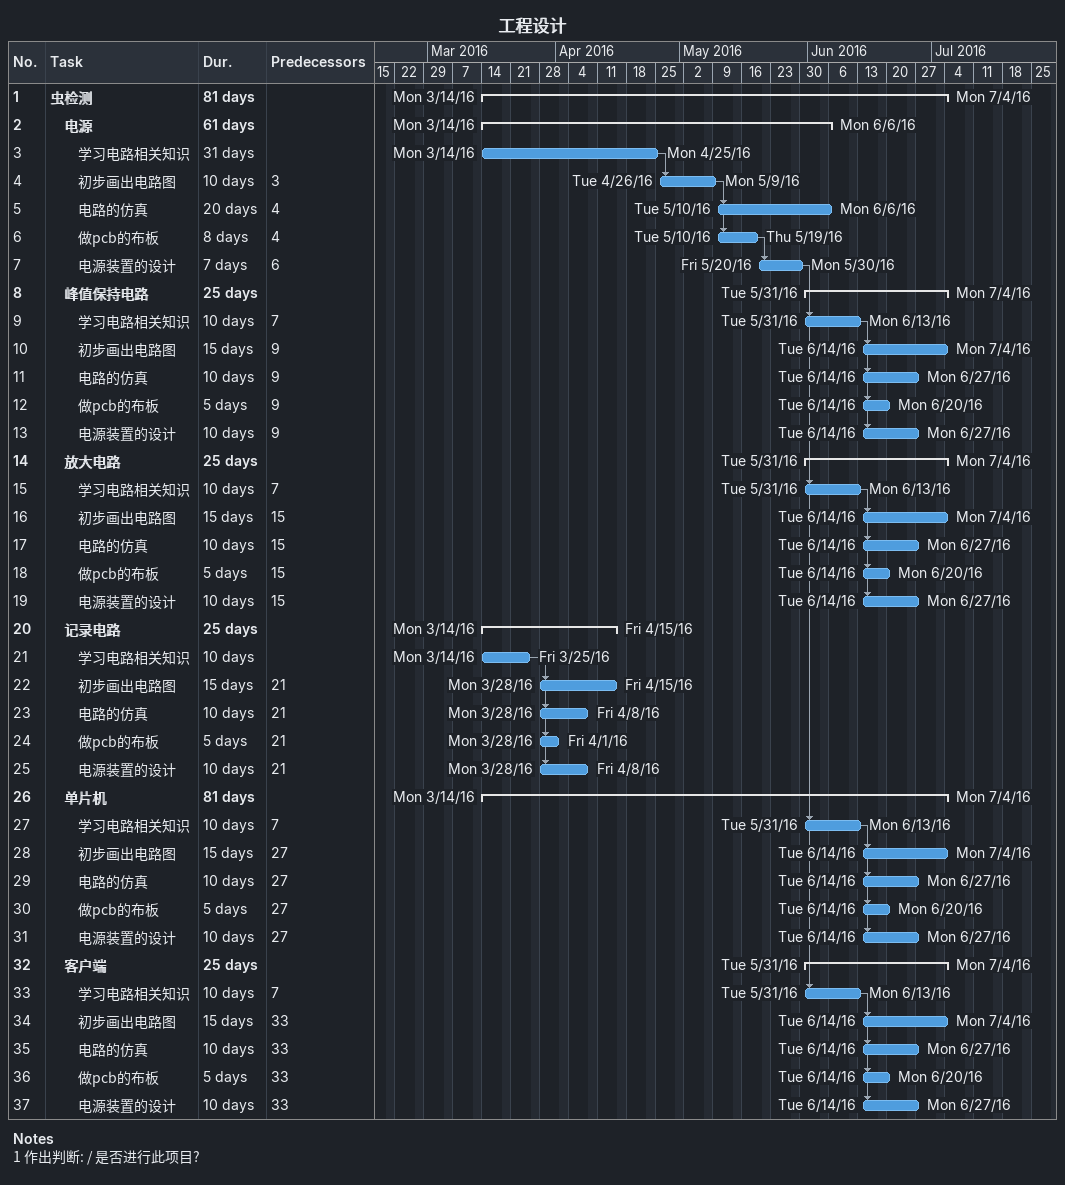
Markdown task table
工程设计

| ID | Level | Task | Duration | Start | Finish | Predecessors |
|---|---|---|---|---|---|---|
| 1 | 1 | **虫检测** | 81d | 2016-03-14 | 2016-07-04 |  |
| 2 | 2 | **电源** | 61d | 2016-03-14 | 2016-06-06 |  |
| 3 | 3 | 学习电路相关知识 | 31d | 2016-03-14 | 2016-04-25 |  |
| 4 | 3 | 初步画出电路图 | 10d | 2016-04-26 | 2016-05-09 | 3 |
| 5 | 3 | 电路的仿真 | 20d | 2016-05-10 | 2016-06-06 | 4 |
| 6 | 3 | 做pcb的布板 | 8d | 2016-05-10 | 2016-05-19 | 4 |
| 7 | 3 | 电源装置的设计 | 7d | 2016-05-20 | 2016-05-30 | 6 |
| 8 | 2 | **峰值保持电路** | 25d | 2016-05-31 | 2016-07-04 |  |
| 9 | 3 | 学习电路相关知识 | 10d | 2016-05-31 | 2016-06-13 | 7 |
| 10 | 3 | 初步画出电路图 | 15d | 2016-06-14 | 2016-07-04 | 9 |
| 11 | 3 | 电路的仿真 | 10d | 2016-06-14 | 2016-06-27 | 9 |
| 12 | 3 | 做pcb的布板 | 5d | 2016-06-14 | 2016-06-20 | 9 |
| 13 | 3 | 电源装置的设计 | 10d | 2016-06-14 | 2016-06-27 | 9 |
| 14 | 2 | **放大电路** | 25d | 2016-05-31 | 2016-07-04 |  |
| 15 | 3 | 学习电路相关知识 | 10d | 2016-05-31 | 2016-06-13 | 7 |
| 16 | 3 | 初步画出电路图 | 15d | 2016-06-14 | 2016-07-04 | 15 |
| 17 | 3 | 电路的仿真 | 10d | 2016-06-14 | 2016-06-27 | 15 |
| 18 | 3 | 做pcb的布板 | 5d | 2016-06-14 | 2016-06-20 | 15 |
| 19 | 3 | 电源装置的设计 | 10d | 2016-06-14 | 2016-06-27 | 15 |
| 20 | 2 | **记录电路** | 25d | 2016-03-14 | 2016-04-15 |  |
| 21 | 3 | 学习电路相关知识 | 10d | 2016-03-14 | 2016-03-25 |  |
| 22 | 3 | 初步画出电路图 | 15d | 2016-03-28 | 2016-04-15 | 21 |
| 23 | 3 | 电路的仿真 | 10d | 2016-03-28 | 2016-04-08 | 21 |
| 24 | 3 | 做pcb的布板 | 5d | 2016-03-28 | 2016-04-01 | 21 |
| 25 | 3 | 电源装置的设计 | 10d | 2016-03-28 | 2016-04-08 | 21 |
| 26 | 2 | **单片机** | 81d | 2016-03-14 | 2016-07-04 |  |
| 27 | 3 | 学习电路相关知识 | 10d | 2016-05-31 | 2016-06-13 | 7 |
| 28 | 3 | 初步画出电路图 | 15d | 2016-06-14 | 2016-07-04 | 27 |
| 29 | 3 | 电路的仿真 | 10d | 2016-06-14 | 2016-06-27 | 27 |
| 30 | 3 | 做pcb的布板 | 5d | 2016-06-14 | 2016-06-20 | 27 |
| 31 | 3 | 电源装置的设计 | 10d | 2016-06-14 | 2016-06-27 | 27 |
| 32 | 2 | **客户端** | 25d | 2016-05-31 | 2016-07-04 |  |
| 33 | 3 | 学习电路相关知识 | 10d | 2016-05-31 | 2016-06-13 | 7 |
| 34 | 3 | 初步画出电路图 | 15d | 2016-06-14 | 2016-07-04 | 33 |
| 35 | 3 | 电路的仿真 | 10d | 2016-06-14 | 2016-06-27 | 33 |
| 36 | 3 | 做pcb的布板 | 5d | 2016-06-14 | 2016-06-20 | 33 |
| 37 | 3 | 电源装置的设计 | 10d | 2016-06-14 | 2016-06-27 | 33 |

Notes
- 1: 作出判断: / 是否进行此项目?
